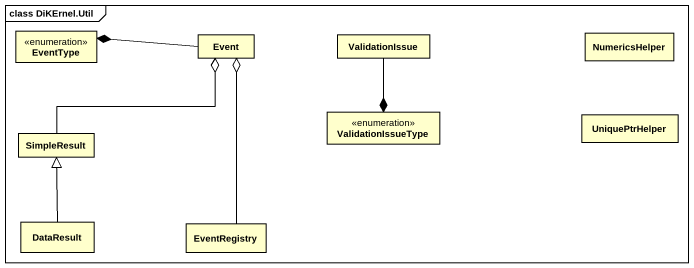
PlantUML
@startuml
mainframe class DiKErnel.Util
hide circle
hide empty members
enum EventType
class Event
class ValidationIssue
class NumericsHelper
class SimpleResult
enum ValidationIssueType
class UniquePtrHelper
class DataResult
class EventRegistry
Event -left-* EventType
ValidationIssue --* ValidationIssueType
SimpleResult -right-o Event
DataResult -up-|> SimpleResult
EventRegistry -up-o Event
@enduml
